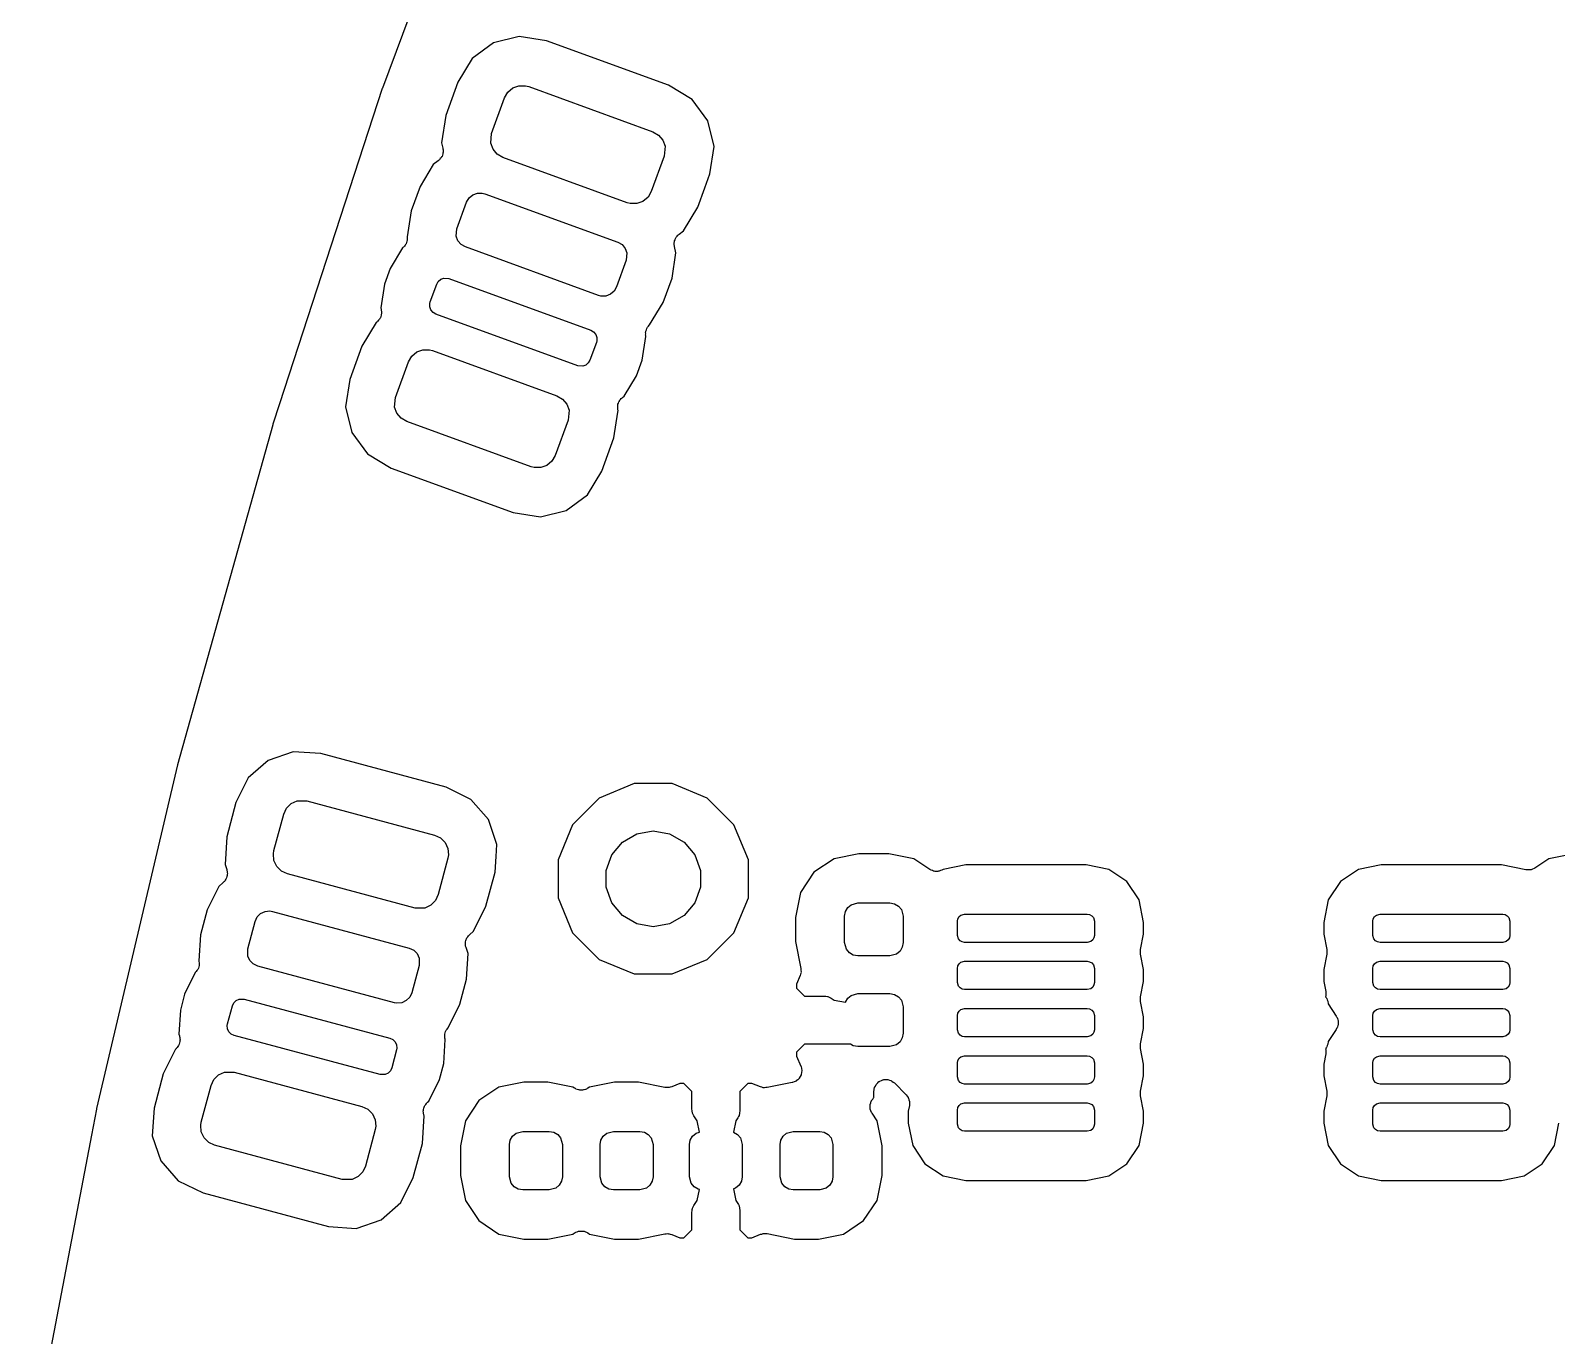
# Model space of a CAD drawing. Extents: x 123.5 to 166.3, y -110.9 to -58.6.
# Drawn here: x 124.72 to 140.88, y -89.93 to -76.11 of the extents above; entities that cross this region are included whole.
import ezdxf

# ---------------------------------------------------------------- set-up
doc = ezdxf.new("R2010")
doc.units = 0
doc.header["$MEASUREMENT"] = 0
doc.layers.add('BLACK', color=7, linetype='CONTINUOUS')

msp = doc.modelspace()

# ---------------------------------------------------------------- linework, layer by layer
at = {"layer": 'BLACK', "linetype": 'CONTINUOUS'}
for p, q in [((128.453, -76.714), (129.734, -73.277)), ((129.627, -76.2389), (129.401, -76.4045)), ((129.899, -76.1723), (129.627, -76.2389)), ((130.189, -76.2169), (129.899, -76.1723)), ((131.481, -76.6871), (130.189, -76.2169)), ((129.401, -76.4045), (129.249, -76.6549)), ((127.364, -80.0587), (128.452, -76.7191)), ((128.452, -76.7191), (128.453, -76.7167)), ((128.453, -76.7167), (128.453, -76.714)), ((129.249, -76.6549), (129.121, -77.0073)), ((129.743, -76.8212), (129.778, -76.761)), ((129.778, -76.761), (129.831, -76.7164)), ((129.831, -76.7164), (129.896, -76.6926)), ((129.896, -76.6926), (129.965, -76.6926)), ((129.965, -76.6926), (129.999, -76.7017)), ((129.999, -76.7017), (131.315, -77.1805)), ((131.731, -76.8391), (131.481, -76.6871)), ((129.606, -77.1971), (129.743, -76.8212)), ((131.897, -77.065), (131.731, -76.8391)), ((129.121, -77.0073), (129.077, -77.2968)), ((131.964, -77.3371), (131.897, -77.065)), ((129.597, -77.3002), (129.606, -77.1971)), ((131.315, -77.1805), (131.375, -77.2152)), ((131.375, -77.2152), (131.42, -77.2684)), ((129.077, -77.2968), (129.091, -77.3539)), ((129.091, -77.3539), (129.091, -77.3623)), ((129.091, -77.3623), (129.094, -77.3703)), ((129.094, -77.3979), (129.091, -77.406)), ((129.091, -77.406), (129.091, -77.4143)), ((129.094, -77.3703), (129.093, -77.3841)), ((129.093, -77.3841), (129.094, -77.3979)), ((129.621, -77.3655), (129.597, -77.3002)), ((129.665, -77.4187), (129.621, -77.3655)), ((131.42, -77.2684), (131.443, -77.3337)), ((131.443, -77.3337), (131.434, -77.4368)), ((131.919, -77.6266), (131.964, -77.3371)), ((128.989, -77.5254), (128.848, -77.7591)), ((129.042, -77.4865), (128.989, -77.5254)), ((129.048, -77.4805), (129.042, -77.4865)), ((129.055, -77.4759), (129.048, -77.4805)), ((129.063, -77.4647), (129.055, -77.4759)), ((129.073, -77.4547), (129.063, -77.4647)), ((129.076, -77.447), (129.073, -77.4547)), ((129.081, -77.4403), (129.076, -77.447)), ((129.085, -77.427), (129.081, -77.4403)), ((129.091, -77.4143), (129.085, -77.427)), ((129.726, -77.4534), (129.665, -77.4187)), ((131.041, -77.9322), (129.726, -77.4534)), ((131.434, -77.4368), (131.297, -77.8127)), ((131.865, -77.7755), (131.919, -77.6266)), ((128.848, -77.7591), (128.754, -78.0175)), ((129.341, -77.9253), (129.367, -77.8802)), ((129.367, -77.8802), (129.407, -77.8467)), ((129.407, -77.8467), (129.456, -77.8289)), ((129.456, -77.8289), (129.508, -77.8289)), ((129.508, -77.8289), (129.533, -77.8357)), ((129.533, -77.8357), (130.943, -78.3487)), ((131.263, -77.8729), (131.209, -77.9175)), ((131.297, -77.8127), (131.263, -77.8729)), ((131.791, -77.9789), (131.865, -77.7755)), ((131.865, -77.7755), (131.865, -77.7755)), ((128.754, -78.0175), (128.711, -78.291)), ((129.238, -78.2072), (129.341, -77.9253)), ((131.075, -77.9413), (131.041, -77.9322)), ((131.144, -77.9413), (131.075, -77.9413)), ((131.209, -77.9175), (131.144, -77.9413)), ((131.639, -78.2293), (131.791, -77.9789)), ((129.232, -78.2846), (129.238, -78.2072)), ((128.692, -78.3803), (128.683, -78.3903)), ((128.696, -78.3726), (128.692, -78.3803)), ((128.701, -78.3659), (128.696, -78.3726)), ((128.704, -78.3526), (128.701, -78.3659)), ((128.71, -78.3399), (128.704, -78.3526)), ((128.711, -78.3316), (128.71, -78.3399)), ((128.711, -78.291), (128.713, -78.2959)), ((128.713, -78.3236), (128.711, -78.3316)), ((128.713, -78.2959), (128.712, -78.3097)), ((128.712, -78.3097), (128.713, -78.3236)), ((129.249, -78.3335), (129.232, -78.2846)), ((129.283, -78.3734), (129.249, -78.3335)), ((129.328, -78.3995), (129.283, -78.3734)), ((130.943, -78.3487), (130.988, -78.3747)), ((130.988, -78.3747), (131.021, -78.4147)), ((131.54, -78.3527), (131.543, -78.3447)), ((131.541, -78.3665), (131.54, -78.3527)), ((131.54, -78.3804), (131.541, -78.3665)), ((131.543, -78.3884), (131.54, -78.3804)), ((131.543, -78.3364), (131.549, -78.3237)), ((131.543, -78.3447), (131.543, -78.3364)), ((131.549, -78.3237), (131.553, -78.3104)), ((131.553, -78.3104), (131.558, -78.3036)), ((131.558, -78.3036), (131.561, -78.296)), ((131.561, -78.296), (131.57, -78.286)), ((131.57, -78.286), (131.579, -78.2748)), ((131.579, -78.2748), (131.586, -78.2702)), ((131.586, -78.2702), (131.591, -78.2641)), ((131.591, -78.2641), (131.639, -78.2293)), ((128.664, -78.4102), (128.531, -78.6283)), ((128.667, -78.4061), (128.664, -78.4102)), ((128.674, -78.4015), (128.667, -78.4061)), ((128.683, -78.3903), (128.674, -78.4015)), ((130.738, -78.9125), (129.328, -78.3995)), ((131.032, -78.541), (130.93, -78.8229)), ((131.021, -78.4147), (131.039, -78.4636)), ((131.039, -78.4636), (131.032, -78.541)), ((131.517, -78.7307), (131.559, -78.4605)), ((131.543, -78.3967), (131.543, -78.3884)), ((131.559, -78.4605), (131.543, -78.3967)), ((128.531, -78.6283), (128.471, -78.7927)), ((128.471, -78.7927), (128.433, -79.0436)), ((128.956, -78.9825), (129.025, -78.7945)), ((129.025, -78.7945), (129.042, -78.7645)), ((129.042, -78.7645), (129.069, -78.7421)), ((129.069, -78.7421), (129.101, -78.7303)), ((129.101, -78.7303), (129.153, -78.7348)), ((129.153, -78.7348), (130.656, -79.282)), ((130.93, -78.8229), (130.904, -78.868)), ((131.423, -78.9891), (131.517, -78.7307)), ((128.952, -78.9993), (128.956, -78.9825)), ((128.952, -79.034), (128.952, -78.9993)), ((130.763, -78.9193), (130.738, -78.9125)), ((130.815, -78.9193), (130.763, -78.9193)), ((130.864, -78.9015), (130.815, -78.9193)), ((130.904, -78.868), (130.864, -78.9015)), ((131.28, -79.2257), (131.423, -78.9891)), ((128.402, -79.1855), (128.395, -79.1901)), ((128.41, -79.1743), (128.402, -79.1855)), ((128.42, -79.1643), (128.41, -79.1743)), ((128.423, -79.1566), (128.42, -79.1643)), ((128.428, -79.1499), (128.423, -79.1566)), ((128.432, -79.1366), (128.428, -79.1499)), ((128.438, -79.1239), (128.432, -79.1366)), ((128.433, -79.0436), (128.438, -79.0635)), ((128.438, -79.0635), (128.438, -79.0719)), ((128.438, -79.0719), (128.441, -79.0799)), ((128.441, -79.1075), (128.438, -79.1156)), ((128.438, -79.1156), (128.438, -79.1239)), ((128.441, -79.0799), (128.44, -79.0937)), ((128.44, -79.0937), (128.441, -79.1075)), ((128.964, -79.0667), (128.952, -79.034)), ((128.986, -79.0933), (128.964, -79.0667)), ((129.016, -79.1106), (128.986, -79.0933)), ((130.519, -79.6579), (129.016, -79.1106)), ((128.384, -79.2001), (128.232, -79.4505)), ((128.389, -79.1961), (128.384, -79.2001)), ((128.395, -79.1901), (128.389, -79.1961)), ((130.656, -79.282), (130.686, -79.2994)), ((130.686, -79.2994), (130.709, -79.326)), ((130.709, -79.326), (130.721, -79.3586)), ((131.201, -79.5999), (131.24, -79.3478)), ((131.237, -79.3065), (131.239, -79.2984)), ((131.238, -79.3203), (131.237, -79.3065)), ((131.237, -79.3341), (131.238, -79.3203)), ((131.239, -79.3421), (131.237, -79.3341)), ((131.239, -79.2984), (131.24, -79.2901)), ((131.24, -79.3478), (131.239, -79.3421)), ((131.24, -79.2901), (131.245, -79.2774)), ((131.245, -79.2774), (131.249, -79.2641)), ((131.249, -79.2641), (131.254, -79.2574)), ((131.254, -79.2574), (131.258, -79.2497)), ((131.258, -79.2497), (131.267, -79.2397)), ((131.267, -79.2397), (131.275, -79.2286)), ((131.275, -79.2286), (131.28, -79.2257)), ((128.232, -79.4505), (128.104, -79.8029)), ((128.76, -79.5566), (128.813, -79.512)), ((128.813, -79.512), (128.878, -79.4882)), ((128.878, -79.4882), (128.948, -79.4882)), ((128.948, -79.4882), (128.982, -79.4972)), ((128.982, -79.4972), (130.297, -79.9761)), ((130.716, -79.4102), (130.648, -79.5981)), ((130.721, -79.3933), (130.716, -79.4102)), ((130.721, -79.3586), (130.721, -79.3933)), ((128.588, -79.9926), (128.725, -79.6168)), ((128.725, -79.6168), (128.76, -79.5566)), ((130.571, -79.6624), (130.519, -79.6579)), ((130.604, -79.6505), (130.571, -79.6624)), ((130.63, -79.6282), (130.604, -79.6505)), ((130.648, -79.5981), (130.63, -79.6282)), ((131.141, -79.7644), (131.201, -79.5999)), ((128.104, -79.8029), (128.059, -80.0924)), ((131.009, -79.9814), (131.141, -79.7644)), ((128.579, -80.0958), (128.588, -79.9926)), ((130.297, -79.9761), (130.357, -80.0108)), ((130.987, -79.9995), (130.993, -79.9935)), ((130.993, -79.9935), (131.009, -79.9814)), ((127.294, -80.2741), (127.364, -80.0587)), ((127.364, -80.0587), (127.364, -80.0587)), ((128.059, -80.0924), (128.126, -80.3645)), ((128.603, -80.1611), (128.579, -80.0958)), ((130.357, -80.0108), (130.402, -80.064)), ((130.402, -80.064), (130.426, -80.1293)), ((130.426, -80.1293), (130.417, -80.2324)), ((130.902, -80.4222), (130.944, -80.1477)), ((130.942, -80.0821), (130.944, -80.0741)), ((130.942, -80.0959), (130.942, -80.0821)), ((130.942, -80.1097), (130.942, -80.0959)), ((130.944, -80.1178), (130.942, -80.1097)), ((130.944, -80.0657), (130.95, -80.0531)), ((130.944, -80.0741), (130.944, -80.0657)), ((130.944, -80.1261), (130.944, -80.1178)), ((130.946, -80.1327), (130.944, -80.1261)), ((130.944, -80.1477), (130.946, -80.1327)), ((130.944, -80.1477), (130.944, -80.1477)), ((130.95, -80.0531), (130.954, -80.0398)), ((130.954, -80.0398), (130.959, -80.033)), ((130.959, -80.033), (130.962, -80.0254)), ((130.962, -80.0254), (130.972, -80.0154)), ((130.972, -80.0154), (130.98, -80.0042)), ((130.98, -80.0042), (130.987, -79.9995)), ((126.284, -83.8797), (127.292, -80.2792)), ((127.292, -80.2792), (127.293, -80.2768)), ((127.293, -80.2768), (127.294, -80.2741)), ((128.648, -80.2143), (128.603, -80.1611)), ((128.708, -80.249), (128.648, -80.2143)), ((130.024, -80.7278), (128.708, -80.249)), ((130.417, -80.2324), (130.28, -80.6083)), ((128.126, -80.3645), (128.291, -80.5904)), ((130.773, -80.7745), (130.902, -80.4222)), ((128.291, -80.5904), (128.542, -80.7423)), ((130.28, -80.6083), (130.245, -80.6684)), ((128.542, -80.7423), (129.834, -81.2126)), ((130.057, -80.7368), (130.024, -80.7278)), ((130.127, -80.7368), (130.057, -80.7368)), ((130.192, -80.7131), (130.127, -80.7368)), ((130.245, -80.6684), (130.192, -80.7131)), ((130.621, -81.0249), (130.773, -80.7745)), ((130.395, -81.1906), (130.621, -81.0249)), ((129.834, -81.2126), (130.123, -81.2571)), ((130.123, -81.2571), (130.395, -81.1906)), ((127.239, -83.836), (127.028, -84.0207)), ((127.504, -83.746), (127.239, -83.836)), ((127.797, -83.7651), (127.504, -83.746)), ((129.125, -84.121), (127.797, -83.7651)), ((125.427, -87.5243), (126.283, -83.8848)), ((126.283, -83.8848), (126.284, -83.8823)), ((126.284, -83.8823), (126.284, -83.8797)), ((127.028, -84.0207), (126.899, -84.2834)), ((129.387, -84.2505), (129.125, -84.121)), ((131.117, -84.082), (130.747, -84.2355)), ((131.519, -84.082), (131.117, -84.082)), ((131.889, -84.2355), (131.519, -84.082)), ((126.899, -84.2834), (126.802, -84.6456)), ((127.405, -84.406), (127.434, -84.343)), ((127.434, -84.343), (127.483, -84.2939)), ((127.483, -84.2939), (127.546, -84.2646)), ((127.546, -84.2646), (127.65, -84.2646)), ((127.65, -84.2646), (129.002, -84.6269)), ((129.572, -84.4611), (129.387, -84.2505)), ((130.747, -84.2355), (130.463, -84.519)), ((132.173, -84.519), (131.889, -84.2355)), ((127.301, -84.7924), (127.405, -84.406)), ((129.662, -84.7264), (129.572, -84.4611)), ((130.463, -84.519), (130.31, -84.8895)), ((132.326, -84.8895), (132.173, -84.519)), ((126.802, -84.6456), (126.783, -84.9378)), ((129.002, -84.6269), (129.065, -84.6563)), ((129.065, -84.6563), (129.114, -84.7054)), ((130.992, -84.7011), (131.144, -84.6129)), ((131.144, -84.6129), (131.318, -84.5823)), ((131.318, -84.5823), (131.492, -84.6129)), ((131.492, -84.6129), (131.644, -84.7011)), ((127.295, -84.8267), (127.301, -84.7924)), ((127.301, -84.8959), (127.295, -84.8267)), ((129.114, -84.7054), (129.143, -84.7683)), ((129.143, -84.7683), (129.15, -84.8375)), ((129.15, -84.8375), (129.143, -84.8719)), ((129.654, -84.8559), (129.662, -84.7264)), ((130.818, -85.0018), (130.878, -84.8361)), ((130.878, -84.8361), (130.992, -84.7011)), ((131.644, -84.7011), (131.758, -84.8361)), ((131.758, -84.8361), (131.818, -85.0018)), ((133.497, -84.8256), (133.233, -84.8781)), ((133.812, -84.8256), (133.497, -84.8256)), ((134.077, -84.8781), (133.812, -84.8256)), ((141.067, -84.8256), (140.802, -84.8781)), ((126.783, -84.9378), (126.802, -84.9935)), ((126.802, -84.9935), (126.803, -85.0018)), ((126.803, -85.0018), (126.806, -85.0096)), ((127.331, -84.9588), (127.301, -84.8959)), ((127.38, -85.008), (127.331, -84.9588)), ((129.143, -84.8719), (129.04, -85.2582)), ((129.643, -85.0187), (129.654, -84.8559)), ((129.654, -84.8559), (129.654, -84.8559)), ((130.31, -84.8895), (130.31, -85.2905)), ((130.818, -85.1782), (130.818, -85.0018)), ((131.818, -85.0018), (131.818, -85.1782)), ((132.326, -85.2905), (132.326, -84.8895)), ((133.233, -84.8781), (133.02, -85.0208)), ((134.246, -84.9915), (134.077, -84.8781)), ((134.254, -84.9949), (134.246, -84.9915)), ((134.261, -84.9998), (134.254, -84.9949)), ((134.274, -85.0037), (134.261, -84.9998)), ((134.287, -85.0093), (134.274, -85.0037)), ((134.36, -85.0037), (134.347, -85.0093)), ((134.373, -84.9998), (134.36, -85.0037)), ((134.38, -84.9949), (134.373, -84.9998)), ((134.387, -84.9915), (134.38, -84.9949)), ((134.388, -84.9912), (134.387, -84.9915)), ((134.627, -84.9436), (134.388, -84.9912)), ((135.902, -84.9436), (134.627, -84.9436)), ((136.142, -84.9912), (135.902, -84.9436)), ((136.334, -85.1197), (136.142, -84.9912)), ((138.788, -84.9912), (138.596, -85.1197)), ((139.027, -84.9436), (138.788, -84.9912)), ((140.302, -84.9436), (139.027, -84.9436)), ((140.56, -84.9949), (140.302, -84.9436)), ((140.566, -84.995), (140.56, -84.9949)), ((140.571, -84.9966), (140.566, -84.995)), ((140.588, -84.9955), (140.571, -84.9966)), ((140.605, -84.9959), (140.588, -84.9955)), ((140.61, -84.9941), (140.605, -84.9959)), ((140.615, -84.9937), (140.61, -84.9941)), ((140.631, -84.987), (140.615, -84.9937)), ((140.646, -84.9817), (140.631, -84.987)), ((140.651, -84.9782), (140.646, -84.9817)), ((140.656, -84.976), (140.651, -84.9782)), ((140.802, -84.8781), (140.656, -84.976)), ((126.765, -85.1299), (126.716, -85.1732)), ((126.77, -85.1233), (126.765, -85.1299)), ((126.777, -85.1181), (126.77, -85.1233)), ((126.784, -85.1063), (126.777, -85.1181)), ((126.793, -85.0955), (126.784, -85.1063)), ((126.795, -85.0875), (126.793, -85.0955)), ((126.8, -85.0804), (126.795, -85.0875)), ((126.802, -85.0668), (126.8, -85.0804)), ((126.807, -85.0537), (126.802, -85.0668)), ((126.806, -85.0096), (126.806, -85.0234)), ((126.806, -85.0234), (126.808, -85.0371)), ((126.808, -85.0371), (126.807, -85.0453)), ((126.807, -85.0453), (126.807, -85.0537)), ((127.443, -85.0373), (127.38, -85.008)), ((128.795, -85.3997), (127.443, -85.0373)), ((129.546, -85.3809), (129.643, -85.0187)), ((133.02, -85.0208), (132.877, -85.2342)), ((134.295, -85.0098), (134.287, -85.0093)), ((134.303, -85.0122), (134.295, -85.0098)), ((134.317, -85.0113), (134.303, -85.0122)), ((134.331, -85.0122), (134.317, -85.0113)), ((134.339, -85.0098), (134.331, -85.0122)), ((134.347, -85.0093), (134.339, -85.0098)), ((136.463, -85.3121), (136.334, -85.1197)), ((138.596, -85.1197), (138.467, -85.3121)), ((126.716, -85.1732), (126.595, -85.4183)), ((129.011, -85.3212), (128.962, -85.3703)), ((129.04, -85.2582), (129.011, -85.3212)), ((130.31, -85.2905), (130.463, -85.661)), ((130.878, -85.3439), (130.818, -85.1782)), ((131.818, -85.1782), (131.758, -85.3439)), ((132.173, -85.661), (132.326, -85.2905)), ((132.877, -85.2342), (132.824, -85.4985)), ((136.51, -85.5515), (136.463, -85.3121)), ((138.467, -85.3121), (138.419, -85.5515)), ((126.595, -85.4183), (126.524, -85.684)), ((127.123, -85.4937), (127.16, -85.4569)), ((127.16, -85.4569), (127.207, -85.4349)), ((127.207, -85.4349), (127.259, -85.4304)), ((127.259, -85.4304), (127.284, -85.4349)), ((127.284, -85.4349), (128.733, -85.8231)), ((128.899, -85.3997), (128.795, -85.3997)), ((128.962, -85.3703), (128.899, -85.3997)), ((129.416, -85.6435), (129.546, -85.3809)), ((130.992, -85.4789), (130.878, -85.3439)), ((131.144, -85.5671), (130.992, -85.4789)), ((131.644, -85.4789), (131.492, -85.5671)), ((131.758, -85.3439), (131.644, -85.4789)), ((133.345, -85.486), (133.353, -85.4381)), ((133.345, -85.766), (133.345, -85.486)), ((133.353, -85.4381), (133.378, -85.396)), ((133.378, -85.396), (133.415, -85.3648)), ((133.415, -85.3648), (133.485, -85.346)), ((133.485, -85.346), (133.825, -85.346)), ((133.825, -85.346), (133.873, -85.3544)), ((133.873, -85.3544), (133.915, -85.3788)), ((133.915, -85.3788), (133.946, -85.416)), ((133.946, -85.416), (133.965, -85.486)), ((133.965, -85.486), (133.965, -85.766)), ((134.544, -85.5133), (134.557, -85.4908)), ((134.557, -85.4908), (134.577, -85.474)), ((134.577, -85.474), (134.615, -85.464)), ((134.615, -85.464), (135.915, -85.464)), ((135.915, -85.464), (135.94, -85.4685)), ((135.94, -85.4685), (135.963, -85.4815)), ((135.963, -85.4815), (135.98, -85.5015)), ((138.944, -85.5133), (138.957, -85.4908)), ((138.957, -85.4908), (138.977, -85.474)), ((138.977, -85.474), (139.015, -85.464)), ((139.015, -85.464), (140.315, -85.464)), ((140.315, -85.464), (140.34, -85.4685)), ((140.34, -85.4685), (140.363, -85.4815)), ((140.363, -85.4815), (140.38, -85.5015)), ((127.023, -85.8307), (127.101, -85.541)), ((127.101, -85.541), (127.123, -85.4937)), ((129.372, -85.6823), (129.416, -85.6435)), ((131.318, -85.5977), (131.144, -85.5671)), ((131.492, -85.5671), (131.318, -85.5977)), ((132.824, -85.4985), (132.824, -85.7535)), ((134.54, -85.539), (134.544, -85.5133)), ((134.54, -85.689), (134.54, -85.539)), ((135.98, -85.5015), (135.99, -85.539)), ((135.99, -85.539), (135.99, -85.689)), ((136.51, -85.6765), (136.51, -85.5515)), ((138.419, -85.5515), (138.419, -85.6765)), ((138.94, -85.539), (138.944, -85.5133)), ((138.94, -85.689), (138.94, -85.539)), ((140.38, -85.5015), (140.39, -85.539)), ((140.39, -85.539), (140.39, -85.689)), ((126.524, -85.684), (126.506, -85.9602)), ((129.329, -85.775), (129.331, -85.7668)), ((129.331, -85.7887), (129.329, -85.775)), ((129.33, -85.7585), (129.335, -85.7454)), ((129.331, -85.7668), (129.33, -85.7585)), ((129.331, -85.8026), (129.331, -85.7887)), ((129.334, -85.8104), (129.331, -85.8026)), ((129.336, -85.8186), (129.334, -85.8104)), ((129.335, -85.7454), (129.338, -85.7318)), ((129.338, -85.7318), (129.342, -85.7246)), ((129.342, -85.7246), (129.345, -85.7167)), ((129.345, -85.7167), (129.353, -85.7059)), ((129.353, -85.7059), (129.36, -85.6941)), ((129.36, -85.6941), (129.367, -85.6888)), ((129.367, -85.6888), (129.372, -85.6823)), ((130.463, -85.661), (130.747, -85.9445)), ((131.889, -85.9445), (132.173, -85.661)), ((132.824, -85.7535), (132.882, -86.041)), ((133.364, -85.836), (133.345, -85.766)), ((133.956, -85.8139), (133.932, -85.856)), ((133.965, -85.766), (133.956, -85.8139)), ((134.55, -85.7265), (134.54, -85.689)), ((134.567, -85.7465), (134.55, -85.7265)), ((134.589, -85.7595), (134.567, -85.7465)), ((134.615, -85.764), (134.589, -85.7595)), ((135.915, -85.764), (134.615, -85.764)), ((135.952, -85.754), (135.915, -85.764)), ((135.972, -85.7372), (135.952, -85.754)), ((135.985, -85.7147), (135.972, -85.7372)), ((135.99, -85.689), (135.985, -85.7147)), ((136.478, -85.8392), (136.51, -85.6765)), ((138.419, -85.6765), (138.452, -85.8392)), ((138.95, -85.7265), (138.94, -85.689)), ((138.967, -85.7465), (138.95, -85.7265)), ((138.989, -85.7595), (138.967, -85.7465)), ((139.015, -85.764), (138.989, -85.7595)), ((140.315, -85.764), (139.015, -85.764)), ((140.352, -85.754), (140.315, -85.764)), ((140.372, -85.7372), (140.352, -85.754)), ((140.385, -85.7147), (140.372, -85.7372)), ((140.39, -85.689), (140.385, -85.7147)), ((126.506, -85.9602), (126.507, -85.9649)), ((126.507, -85.9649), (126.508, -85.9787)), ((127.023, -85.9084), (127.023, -85.8307)), ((127.045, -85.9556), (127.023, -85.9084)), ((127.082, -85.9924), (127.045, -85.9556)), ((128.733, -85.8231), (128.781, -85.8451)), ((128.781, -85.8451), (128.817, -85.882)), ((128.817, -85.882), (128.839, -85.9292)), ((128.839, -85.9292), (128.839, -86.0068)), ((129.357, -85.8808), (129.336, -85.8186)), ((129.339, -86.1536), (129.357, -85.8808)), ((130.747, -85.9445), (131.117, -86.098)), ((131.519, -86.098), (131.889, -85.9445)), ((133.395, -85.8732), (133.364, -85.836)), ((133.437, -85.8976), (133.395, -85.8732)), ((133.485, -85.906), (133.437, -85.8976)), ((133.825, -85.906), (133.485, -85.906)), ((133.895, -85.8872), (133.825, -85.906)), ((133.932, -85.856), (133.895, -85.8872)), ((134.557, -85.9908), (134.577, -85.974)), ((134.577, -85.974), (134.615, -85.964)), ((134.615, -85.964), (135.915, -85.964)), ((135.915, -85.964), (135.94, -85.9685)), ((135.94, -85.9685), (135.963, -85.9815)), ((136.477, -85.8447), (136.478, -85.842)), ((136.477, -85.864), (136.477, -85.8447)), ((136.477, -85.8833), (136.477, -85.864)), ((136.478, -85.886), (136.477, -85.8833)), ((136.478, -85.842), (136.478, -85.8392)), ((136.478, -85.8888), (136.478, -85.886)), ((136.51, -86.0515), (136.478, -85.8888)), ((138.452, -85.8888), (138.419, -86.0515)), ((138.452, -85.8392), (138.452, -85.842)), ((138.452, -85.842), (138.453, -85.8447)), ((138.453, -85.8447), (138.452, -85.864)), ((138.452, -85.864), (138.453, -85.8833)), ((138.453, -85.8833), (138.452, -85.886)), ((138.452, -85.886), (138.452, -85.8888)), ((138.957, -85.9908), (138.977, -85.974)), ((138.977, -85.974), (139.015, -85.964)), ((139.015, -85.964), (140.315, -85.964)), ((140.315, -85.964), (140.34, -85.9685)), ((140.34, -85.9685), (140.363, -85.9815)), ((126.468, -86.083), (126.355, -86.3118)), ((126.472, -86.0786), (126.468, -86.083)), ((126.478, -86.0734), (126.472, -86.0786)), ((126.485, -86.0615), (126.478, -86.0734)), ((126.494, -86.0507), (126.485, -86.0615)), ((126.497, -86.0428), (126.494, -86.0507)), ((126.501, -86.0357), (126.497, -86.0428)), ((126.504, -86.0221), (126.501, -86.0357)), ((126.508, -86.009), (126.504, -86.0221)), ((126.508, -85.9787), (126.51, -85.9924)), ((126.51, -85.9924), (126.508, -86.0006)), ((126.508, -86.0006), (126.508, -86.009)), ((127.129, -86.0144), (127.082, -85.9924)), ((128.578, -86.4027), (127.129, -86.0144)), ((128.839, -86.0068), (128.762, -86.2966)), ((131.117, -86.098), (131.519, -86.098)), ((132.874, -86.1144), (132.837, -86.205)), ((132.878, -86.0995), (132.874, -86.1144)), ((132.883, -86.0851), (132.878, -86.0995)), ((132.882, -86.041), (132.882, -86.0562)), ((132.882, -86.0562), (132.884, -86.0713)), ((132.884, -86.0713), (132.882, -86.0781)), ((132.882, -86.0781), (132.883, -86.0851)), ((134.54, -86.039), (134.544, -86.0133)), ((134.54, -86.189), (134.54, -86.039)), ((134.544, -86.0133), (134.557, -85.9908)), ((135.963, -85.9815), (135.98, -86.0015)), ((135.98, -86.0015), (135.99, -86.039)), ((135.99, -86.039), (135.99, -86.189)), ((136.51, -86.1765), (136.51, -86.0515)), ((138.419, -86.0515), (138.419, -86.1765)), ((138.94, -86.039), (138.944, -86.0133)), ((138.94, -86.189), (138.94, -86.039)), ((138.944, -86.0133), (138.957, -85.9908)), ((140.363, -85.9815), (140.38, -86.0015)), ((140.38, -86.0015), (140.39, -86.039)), ((140.39, -86.039), (140.39, -86.189)), ((128.762, -86.2966), (128.74, -86.3438)), ((129.268, -86.4192), (129.339, -86.1536)), ((132.837, -86.205), (132.837, -86.2476)), ((132.837, -86.2476), (132.921, -86.332)), ((134.55, -86.2265), (134.54, -86.189)), ((134.567, -86.2465), (134.55, -86.2265)), ((134.589, -86.2595), (134.567, -86.2465)), ((134.615, -86.264), (134.589, -86.2595)), ((135.915, -86.264), (134.615, -86.264)), ((135.952, -86.254), (135.915, -86.264)), ((135.972, -86.2372), (135.952, -86.254)), ((135.985, -86.2147), (135.972, -86.2372)), ((135.99, -86.189), (135.985, -86.2147)), ((136.478, -86.3392), (136.51, -86.1765)), ((138.419, -86.1765), (138.441, -86.285)), ((138.441, -86.285), (138.441, -86.3002)), ((138.95, -86.2265), (138.94, -86.189)), ((138.967, -86.2465), (138.95, -86.2265)), ((138.989, -86.2595), (138.967, -86.2465)), ((139.015, -86.264), (138.989, -86.2595)), ((140.315, -86.264), (139.015, -86.264)), ((140.352, -86.254), (140.315, -86.264)), ((140.372, -86.2372), (140.352, -86.254)), ((140.385, -86.2147), (140.372, -86.2372)), ((140.39, -86.189), (140.385, -86.2147)), ((126.355, -86.3118), (126.31, -86.4808)), ((126.81, -86.6276), (126.861, -86.4344)), ((126.861, -86.4344), (126.876, -86.403)), ((126.876, -86.403), (126.901, -86.3784)), ((126.901, -86.3784), (126.932, -86.3637)), ((126.932, -86.3637), (126.984, -86.3637)), ((126.984, -86.3637), (128.529, -86.7778)), ((128.604, -86.4072), (128.578, -86.4027)), ((128.656, -86.4027), (128.604, -86.4072)), ((128.703, -86.3807), (128.656, -86.4027)), ((128.74, -86.3438), (128.703, -86.3807)), ((129.145, -86.6675), (129.268, -86.4192)), ((132.921, -86.332), (133.132, -86.332)), ((133.132, -86.332), (133.147, -86.3346)), ((133.147, -86.3346), (133.162, -86.3356)), ((133.162, -86.3356), (133.168, -86.3384)), ((133.168, -86.3384), (133.175, -86.3397)), ((133.175, -86.3397), (133.188, -86.3473)), ((133.188, -86.3473), (133.202, -86.3534)), ((133.202, -86.3534), (133.233, -86.3739)), ((133.233, -86.3739), (133.353, -86.3978)), ((133.353, -86.3978), (133.378, -86.356)), ((133.378, -86.356), (133.415, -86.3248)), ((133.415, -86.3248), (133.485, -86.306)), ((133.485, -86.306), (133.825, -86.306)), ((133.825, -86.306), (133.873, -86.3144)), ((133.873, -86.3144), (133.915, -86.3388)), ((133.915, -86.3388), (133.946, -86.376)), ((133.946, -86.376), (133.965, -86.446)), ((133.965, -86.446), (133.965, -86.726)), ((136.477, -86.3447), (136.478, -86.342)), ((136.477, -86.364), (136.477, -86.3447)), ((136.477, -86.3833), (136.477, -86.364)), ((136.478, -86.386), (136.477, -86.3833)), ((136.478, -86.342), (136.478, -86.3392)), ((136.478, -86.3888), (136.478, -86.386)), ((136.51, -86.5515), (136.478, -86.3888)), ((138.442, -86.3291), (138.439, -86.3387)), ((138.439, -86.3387), (138.445, -86.3463)), ((138.441, -86.3002), (138.443, -86.3153)), ((138.443, -86.3153), (138.442, -86.3221)), ((138.442, -86.3221), (138.442, -86.3291)), ((138.445, -86.3463), (138.448, -86.3528)), ((138.448, -86.3528), (138.452, -86.3585)), ((138.452, -86.3585), (138.456, -86.3732)), ((138.456, -86.3732), (138.461, -86.3874)), ((138.461, -86.3874), (138.467, -86.4159)), ((138.467, -86.4159), (138.552, -86.5434)), ((126.31, -86.4808), (126.293, -86.7342)), ((134.54, -86.539), (134.544, -86.5133)), ((134.54, -86.689), (134.54, -86.539)), ((134.544, -86.5133), (134.557, -86.4908)), ((134.557, -86.4908), (134.577, -86.474)), ((134.577, -86.474), (134.615, -86.464)), ((134.615, -86.464), (135.915, -86.464)), ((135.915, -86.464), (135.94, -86.4685)), ((135.94, -86.4685), (135.963, -86.4815)), ((135.963, -86.4815), (135.98, -86.5015)), ((135.98, -86.5015), (135.99, -86.539)), ((135.99, -86.539), (135.99, -86.689)), ((136.51, -86.6765), (136.51, -86.5515)), ((138.552, -86.5434), (138.556, -86.5511)), ((138.556, -86.5511), (138.561, -86.5578)), ((138.561, -86.5578), (138.564, -86.5711)), ((138.564, -86.5711), (138.57, -86.5838)), ((138.57, -86.5838), (138.571, -86.5922)), ((138.571, -86.5922), (138.573, -86.6002)), ((138.573, -86.6002), (138.572, -86.614)), ((138.572, -86.614), (138.573, -86.6278)), ((138.94, -86.539), (138.944, -86.5133)), ((138.94, -86.689), (138.94, -86.539)), ((138.944, -86.5133), (138.957, -86.4908)), ((138.957, -86.4908), (138.977, -86.474)), ((138.977, -86.474), (139.015, -86.464)), ((139.015, -86.464), (140.315, -86.464)), ((140.315, -86.464), (140.34, -86.4685)), ((140.34, -86.4685), (140.363, -86.4815)), ((140.363, -86.4815), (140.38, -86.5015)), ((140.38, -86.5015), (140.39, -86.539)), ((140.39, -86.539), (140.39, -86.689)), ((126.293, -86.7342), (126.3, -86.7536)), ((126.3, -86.7536), (126.301, -86.7618)), ((126.301, -86.7618), (126.304, -86.7696)), ((126.304, -86.7696), (126.305, -86.7835)), ((126.305, -86.7835), (126.307, -86.7972)), ((126.807, -86.6448), (126.81, -86.6276)), ((126.81, -86.6794), (126.807, -86.6448)), ((126.824, -86.7109), (126.81, -86.6794)), ((126.849, -86.7354), (126.824, -86.7109)), ((126.88, -86.7501), (126.849, -86.7354)), ((128.426, -87.1642), (126.88, -86.7501)), ((128.529, -86.7778), (128.561, -86.7925)), ((129.11, -86.7516), (129.111, -86.7434)), ((129.112, -86.7653), (129.11, -86.7516)), ((129.111, -86.7351), (129.116, -86.7219)), ((129.111, -86.7434), (129.111, -86.7351)), ((129.112, -86.7792), (129.112, -86.7653)), ((129.115, -86.7869), (129.112, -86.7792)), ((129.116, -86.7219), (129.118, -86.7084)), ((129.118, -86.7084), (129.123, -86.7012)), ((129.123, -86.7012), (129.125, -86.6933)), ((129.125, -86.6933), (129.134, -86.6825)), ((129.134, -86.6825), (129.141, -86.6706)), ((129.141, -86.6706), (129.145, -86.6675)), ((133.956, -86.7739), (133.932, -86.816)), ((133.965, -86.726), (133.956, -86.7739)), ((134.55, -86.7265), (134.54, -86.689)), ((134.567, -86.7465), (134.55, -86.7265)), ((134.589, -86.7595), (134.567, -86.7465)), ((134.615, -86.764), (134.589, -86.7595)), ((135.915, -86.764), (134.615, -86.764)), ((135.952, -86.754), (135.915, -86.764)), ((135.972, -86.7372), (135.952, -86.754)), ((135.985, -86.7147), (135.972, -86.7372)), ((135.99, -86.689), (135.985, -86.7147)), ((136.478, -86.8392), (136.51, -86.6765)), ((138.552, -86.6846), (138.467, -86.8121)), ((138.556, -86.6769), (138.552, -86.6846)), ((138.561, -86.6702), (138.556, -86.6769)), ((138.564, -86.6569), (138.561, -86.6702)), ((138.57, -86.6442), (138.564, -86.6569)), ((138.571, -86.6358), (138.57, -86.6442)), ((138.573, -86.6278), (138.571, -86.6358)), ((138.95, -86.7265), (138.94, -86.689)), ((138.967, -86.7465), (138.95, -86.7265)), ((138.989, -86.7595), (138.967, -86.7465)), ((139.015, -86.764), (138.989, -86.7595)), ((140.315, -86.764), (139.015, -86.764)), ((140.352, -86.754), (140.315, -86.764)), ((140.372, -86.7372), (140.352, -86.754)), ((140.385, -86.7147), (140.372, -86.7372)), ((140.39, -86.689), (140.385, -86.7147)), ((126.258, -86.8943), (126.129, -87.157)), ((126.264, -86.8899), (126.258, -86.8943)), ((126.269, -86.8833), (126.264, -86.8899)), ((126.275, -86.8781), (126.269, -86.8833)), ((126.282, -86.8663), (126.275, -86.8781)), ((126.291, -86.8555), (126.282, -86.8663)), ((126.294, -86.8476), (126.291, -86.8555)), ((126.298, -86.8404), (126.294, -86.8476)), ((126.301, -86.8268), (126.298, -86.8404)), ((126.305, -86.8137), (126.301, -86.8268)), ((126.307, -86.7972), (126.305, -86.8053)), ((126.305, -86.8053), (126.305, -86.8137)), ((128.6, -86.9003), (128.548, -87.0935)), ((128.561, -86.7925), (128.585, -86.8171)), ((128.585, -86.8171), (128.6, -86.8486)), ((128.6, -86.8486), (128.603, -86.8832)), ((128.603, -86.8832), (128.6, -86.9003)), ((129.099, -87.0471), (129.116, -86.7926)), ((129.116, -86.7926), (129.115, -86.7869)), ((132.921, -86.84), (132.837, -86.9244)), ((132.837, -86.9244), (132.837, -86.967)), ((133.407, -86.84), (132.921, -86.84)), ((133.437, -86.8576), (133.407, -86.84)), ((133.485, -86.866), (133.437, -86.8576)), ((133.825, -86.866), (133.485, -86.866)), ((133.895, -86.8472), (133.825, -86.866)), ((133.932, -86.816), (133.895, -86.8472)), ((136.477, -86.8447), (136.478, -86.842)), ((136.477, -86.864), (136.477, -86.8447)), ((136.477, -86.8833), (136.477, -86.864)), ((136.478, -86.886), (136.477, -86.8833)), ((136.478, -86.842), (136.478, -86.8392)), ((136.478, -86.8888), (136.478, -86.886)), ((136.51, -87.0515), (136.478, -86.8888)), ((138.441, -86.943), (138.419, -87.0515)), ((138.445, -86.8817), (138.439, -86.8893)), ((138.439, -86.8893), (138.442, -86.8989)), ((138.443, -86.9127), (138.441, -86.9278)), ((138.441, -86.9278), (138.441, -86.943)), ((138.442, -86.8989), (138.442, -86.9059)), ((138.442, -86.9059), (138.443, -86.9127)), ((138.448, -86.8752), (138.445, -86.8817)), ((138.452, -86.8695), (138.448, -86.8752)), ((138.456, -86.8548), (138.452, -86.8695)), ((138.461, -86.8406), (138.456, -86.8548)), ((138.467, -86.8121), (138.461, -86.8406)), ((128.548, -87.0935), (128.534, -87.125)), ((129.054, -87.2161), (129.099, -87.0471)), ((132.837, -86.967), (132.882, -87.0757)), ((132.882, -87.0757), (132.882, -87.0771)), ((132.882, -87.0771), (132.883, -87.0783)), ((132.883, -87.0783), (132.887, -87.0986)), ((132.887, -87.0986), (132.891, -87.1188)), ((134.54, -87.039), (134.544, -87.0133)), ((134.54, -87.189), (134.54, -87.039)), ((134.544, -87.0133), (134.557, -86.9908)), ((134.557, -86.9908), (134.577, -86.974)), ((134.577, -86.974), (134.615, -86.964)), ((134.615, -86.964), (135.915, -86.964)), ((135.915, -86.964), (135.94, -86.9685)), ((135.94, -86.9685), (135.963, -86.9815)), ((135.963, -86.9815), (135.98, -87.0015)), ((135.98, -87.0015), (135.99, -87.039)), ((135.99, -87.039), (135.99, -87.189)), ((136.51, -87.1765), (136.51, -87.0515)), ((138.419, -87.0515), (138.419, -87.1765)), ((138.94, -87.039), (138.944, -87.0133)), ((138.94, -87.189), (138.94, -87.039)), ((138.944, -87.0133), (138.957, -86.9908)), ((138.957, -86.9908), (138.977, -86.974)), ((138.977, -86.974), (139.015, -86.964)), ((139.015, -86.964), (140.315, -86.964)), ((140.315, -86.964), (140.34, -86.9685)), ((140.34, -86.9685), (140.363, -86.9815)), ((140.363, -86.9815), (140.38, -87.0015)), ((140.38, -87.0015), (140.39, -87.039)), ((140.39, -87.039), (140.39, -87.189)), ((126.129, -87.157), (126.032, -87.5192)), ((126.635, -87.2796), (126.664, -87.2167)), ((126.664, -87.2167), (126.713, -87.1676)), ((126.713, -87.1676), (126.776, -87.1382)), ((126.776, -87.1382), (126.88, -87.1382)), ((126.88, -87.1382), (128.232, -87.5006)), ((128.478, -87.1642), (128.426, -87.1642)), ((128.509, -87.1495), (128.478, -87.1642)), ((128.534, -87.125), (128.509, -87.1495)), ((128.942, -87.4438), (129.054, -87.2161)), ((129.949, -87.2441), (129.684, -87.2966)), ((130.203, -87.2441), (129.949, -87.2441)), ((130.468, -87.2966), (130.203, -87.2441)), ((130.909, -87.2441), (130.644, -87.2966)), ((131.163, -87.2441), (130.909, -87.2441)), ((131.441, -87.2992), (131.163, -87.2441)), ((131.6, -87.2565), (131.514, -87.292)), ((131.643, -87.2565), (131.6, -87.2565)), ((131.727, -87.3409), (131.643, -87.2565)), ((132.319, -87.2565), (132.235, -87.3409)), ((132.362, -87.2565), (132.319, -87.2565)), ((132.453, -87.294), (132.362, -87.2565)), ((132.789, -87.2489), (132.526, -87.3012)), ((132.791, -87.2484), (132.789, -87.2489)), ((132.792, -87.2483), (132.791, -87.2484)), ((132.811, -87.2404), (132.792, -87.2483)), ((132.83, -87.2329), (132.811, -87.2404)), ((132.831, -87.232), (132.83, -87.2329)), ((132.833, -87.2314), (132.831, -87.232)), ((132.848, -87.2174), (132.833, -87.2314)), ((132.864, -87.2038), (132.848, -87.2174)), ((132.865, -87.2016), (132.864, -87.2026)), ((132.864, -87.2026), (132.864, -87.2038)), ((132.875, -87.1833), (132.865, -87.2016)), ((132.885, -87.1651), (132.875, -87.1833)), ((132.886, -87.1625), (132.885, -87.1638)), ((132.885, -87.1638), (132.885, -87.1651)), ((132.888, -87.142), (132.886, -87.1625)), ((132.891, -87.1216), (132.888, -87.142)), ((132.891, -87.1188), (132.891, -87.1202)), ((132.891, -87.1202), (132.891, -87.1216)), ((133.671, -87.2844), (133.678, -87.2694)), ((133.678, -87.2694), (133.682, -87.2655)), ((133.682, -87.2655), (133.685, -87.2606)), ((133.685, -87.2606), (133.697, -87.25)), ((133.697, -87.25), (133.709, -87.2382)), ((133.709, -87.2382), (133.714, -87.2359)), ((133.714, -87.2359), (133.718, -87.2323)), ((133.718, -87.2323), (133.734, -87.2266)), ((133.734, -87.2266), (133.749, -87.2196)), ((133.749, -87.2196), (133.754, -87.2191)), ((133.754, -87.2191), (133.76, -87.2172)), ((133.76, -87.2172), (133.776, -87.2172)), ((133.776, -87.2172), (133.793, -87.2157)), ((133.793, -87.2157), (133.798, -87.2172)), ((133.798, -87.2172), (133.804, -87.2172)), ((133.804, -87.2172), (133.819, -87.2229)), ((133.819, -87.2229), (133.835, -87.2272)), ((133.835, -87.2272), (133.84, -87.2304)), ((133.84, -87.2304), (133.845, -87.2323)), ((133.845, -87.2323), (133.858, -87.2429)), ((133.858, -87.2429), (133.872, -87.2524)), ((133.872, -87.2524), (133.996, -87.3773)), ((134.55, -87.2265), (134.54, -87.189)), ((134.567, -87.2465), (134.55, -87.2265)), ((134.589, -87.2595), (134.567, -87.2465)), ((134.615, -87.264), (134.589, -87.2595)), ((135.915, -87.264), (134.615, -87.264)), ((135.952, -87.254), (135.915, -87.264)), ((135.972, -87.2372), (135.952, -87.254)), ((135.985, -87.2147), (135.972, -87.2372)), ((135.99, -87.189), (135.985, -87.2147)), ((136.478, -87.3392), (136.51, -87.1765)), ((138.419, -87.1765), (138.452, -87.3392)), ((138.95, -87.2265), (138.94, -87.189)), ((138.967, -87.2465), (138.95, -87.2265)), ((138.989, -87.2595), (138.967, -87.2465)), ((139.015, -87.264), (138.989, -87.2595)), ((140.315, -87.264), (139.015, -87.264)), ((140.352, -87.254), (140.315, -87.264)), ((140.372, -87.2372), (140.352, -87.254)), ((140.385, -87.2147), (140.372, -87.2372)), ((140.39, -87.189), (140.385, -87.2147)), ((126.531, -87.666), (126.635, -87.2796)), ((129.684, -87.2966), (129.471, -87.4393)), ((130.485, -87.3084), (130.468, -87.2966)), ((130.493, -87.3118), (130.485, -87.3084)), ((130.5, -87.3167), (130.493, -87.3118)), ((130.513, -87.3206), (130.5, -87.3167)), ((130.526, -87.3262), (130.513, -87.3206)), ((130.534, -87.3267), (130.526, -87.3262)), ((130.542, -87.3291), (130.534, -87.3267)), ((130.556, -87.3282), (130.542, -87.3291)), ((130.57, -87.3291), (130.556, -87.3282)), ((130.578, -87.3267), (130.57, -87.3291)), ((130.586, -87.3262), (130.578, -87.3267)), ((130.599, -87.3206), (130.586, -87.3262)), ((130.612, -87.3167), (130.599, -87.3206)), ((130.619, -87.3118), (130.612, -87.3167)), ((130.627, -87.3084), (130.619, -87.3118)), ((130.644, -87.2966), (130.627, -87.3084)), ((131.456, -87.2996), (131.441, -87.2992)), ((131.471, -87.3016), (131.456, -87.2996)), ((131.478, -87.3), (131.471, -87.3016)), ((131.485, -87.3002), (131.478, -87.3)), ((131.499, -87.2953), (131.485, -87.3002)), ((131.514, -87.292), (131.499, -87.2953)), ((131.727, -87.5291), (131.727, -87.3409)), ((132.235, -87.3409), (132.235, -87.5515)), ((132.467, -87.2973), (132.453, -87.294)), ((132.482, -87.3022), (132.467, -87.2973)), ((132.489, -87.3021), (132.482, -87.3022)), ((132.496, -87.3036), (132.489, -87.3021)), ((132.511, -87.3016), (132.496, -87.3036)), ((132.526, -87.3012), (132.511, -87.3016)), ((133.63, -87.4375), (133.642, -87.4237)), ((133.642, -87.4237), (133.652, -87.4093)), ((133.652, -87.4093), (133.655, -87.4077)), ((133.655, -87.3423), (133.658, -87.3259)), ((133.655, -87.4077), (133.655, -87.3423)), ((133.658, -87.3259), (133.659, -87.3094)), ((133.659, -87.3094), (133.661, -87.3043)), ((133.661, -87.3043), (133.662, -87.2988)), ((133.662, -87.2988), (133.671, -87.2844)), ((133.996, -87.3773), (134.007, -87.392)), ((134.007, -87.392), (134.018, -87.406)), ((134.018, -87.406), (134.019, -87.41)), ((134.019, -87.41), (134.022, -87.4134)), ((134.022, -87.4134), (134.026, -87.4308)), ((134.026, -87.4308), (134.032, -87.4478)), ((136.477, -87.3447), (136.478, -87.342)), ((136.477, -87.364), (136.477, -87.3447)), ((136.477, -87.3833), (136.477, -87.364)), ((136.478, -87.386), (136.477, -87.3833)), ((136.478, -87.342), (136.478, -87.3392)), ((136.478, -87.3888), (136.478, -87.386)), ((136.51, -87.5515), (136.478, -87.3888)), ((138.452, -87.3888), (138.419, -87.5515)), ((138.452, -87.3392), (138.452, -87.342)), ((138.452, -87.342), (138.453, -87.3447)), ((138.453, -87.3447), (138.452, -87.364)), ((138.452, -87.364), (138.453, -87.3833)), ((138.453, -87.3833), (138.452, -87.386)), ((138.452, -87.386), (138.452, -87.3888)), ((125.373, -87.8045), (125.426, -87.5295)), ((125.426, -87.5295), (125.427, -87.527)), ((125.427, -87.527), (125.427, -87.5243)), ((126.032, -87.5192), (126.013, -87.8115)), ((128.232, -87.5006), (128.295, -87.5299)), ((128.295, -87.5299), (128.344, -87.579)), ((128.344, -87.579), (128.374, -87.642)), ((128.883, -87.55), (128.885, -87.5418)), ((128.885, -87.5637), (128.883, -87.55)), ((128.885, -87.5335), (128.889, -87.5203)), ((128.885, -87.5418), (128.885, -87.5335)), ((128.886, -87.5776), (128.885, -87.5637)), ((128.889, -87.5854), (128.886, -87.5776)), ((128.889, -87.5203), (128.892, -87.5068)), ((128.89, -87.5936), (128.889, -87.5854)), ((128.892, -87.5068), (128.896, -87.4996)), ((128.896, -87.4996), (128.899, -87.4917)), ((128.899, -87.4917), (128.908, -87.4809)), ((128.908, -87.4809), (128.915, -87.4691)), ((128.915, -87.4691), (128.921, -87.4638)), ((128.921, -87.4638), (128.926, -87.4573)), ((128.926, -87.4573), (128.942, -87.4438)), ((129.471, -87.4393), (129.328, -87.6527)), ((131.73, -87.5441), (131.727, -87.5291)), ((131.731, -87.5593), (131.73, -87.5441)), ((131.733, -87.5656), (131.731, -87.5593)), ((131.735, -87.5725), (131.733, -87.5656)), ((131.742, -87.5857), (131.735, -87.5725)), ((131.748, -87.5996), (131.742, -87.5857)), ((132.229, -87.5881), (132.227, -87.595)), ((132.231, -87.5817), (132.229, -87.5881)), ((132.232, -87.5665), (132.231, -87.5817)), ((132.235, -87.5515), (132.232, -87.5665)), ((133.614, -87.4872), (133.615, -87.4831)), ((133.615, -87.5051), (133.614, -87.4872)), ((133.615, -87.4789), (133.621, -87.4621)), ((133.615, -87.4831), (133.615, -87.4789)), ((133.615, -87.5231), (133.615, -87.5051)), ((133.617, -87.527), (133.615, -87.5231)), ((133.617, -87.5312), (133.617, -87.527)), ((133.624, -87.5476), (133.617, -87.5312)), ((133.621, -87.4621), (133.626, -87.4448)), ((133.63, -87.5645), (133.624, -87.5476)), ((133.626, -87.4448), (133.629, -87.4414)), ((133.629, -87.4414), (133.63, -87.4375)), ((133.633, -87.5677), (133.63, -87.5645)), ((133.635, -87.5716), (133.633, -87.5677)), ((133.689, -87.6527), (133.635, -87.5716)), ((134.031, -87.4919), (134.019, -87.5515)), ((134.019, -87.5515), (134.019, -87.6765)), ((134.032, -87.4739), (134.031, -87.4919)), ((134.032, -87.4478), (134.032, -87.452)), ((134.032, -87.452), (134.033, -87.456)), ((134.033, -87.456), (134.032, -87.4739)), ((134.54, -87.539), (134.544, -87.5133)), ((134.54, -87.689), (134.54, -87.539)), ((134.544, -87.5133), (134.557, -87.4908)), ((134.557, -87.4908), (134.577, -87.474)), ((134.577, -87.474), (134.615, -87.464)), ((134.615, -87.464), (135.915, -87.464)), ((135.915, -87.464), (135.94, -87.4685)), ((135.94, -87.4685), (135.963, -87.4815)), ((135.963, -87.4815), (135.98, -87.5015)), ((135.98, -87.5015), (135.99, -87.539)), ((135.99, -87.539), (135.99, -87.689)), ((136.51, -87.6765), (136.51, -87.5515)), ((138.419, -87.5515), (138.419, -87.6765)), ((138.94, -87.539), (138.944, -87.5133)), ((138.94, -87.689), (138.94, -87.539)), ((138.944, -87.5133), (138.957, -87.4908)), ((138.957, -87.4908), (138.977, -87.474)), ((138.977, -87.474), (139.015, -87.464)), ((139.015, -87.464), (140.315, -87.464)), ((140.315, -87.464), (140.34, -87.4685)), ((140.34, -87.4685), (140.363, -87.4815)), ((140.363, -87.4815), (140.38, -87.5015)), ((140.38, -87.5015), (140.39, -87.539)), ((140.39, -87.539), (140.39, -87.689)), ((126.525, -87.7003), (126.531, -87.666)), ((126.531, -87.7695), (126.525, -87.7003)), ((128.374, -87.7455), (128.27, -88.1319)), ((128.374, -87.642), (128.38, -87.7112)), ((128.38, -87.7112), (128.374, -87.7455)), ((128.873, -87.8923), (128.892, -87.6)), ((128.892, -87.6), (128.89, -87.5936)), ((129.328, -87.6527), (129.276, -87.917)), ((131.784, -87.6527), (131.748, -87.5996)), ((131.808, -87.7734), (131.784, -87.6527)), ((132.193, -87.6527), (132.169, -87.7731)), ((132.214, -87.6221), (132.193, -87.6527)), ((132.22, -87.6082), (132.214, -87.6221)), ((132.227, -87.595), (132.22, -87.6082)), ((133.741, -87.917), (133.689, -87.6527)), ((134.019, -87.6765), (134.067, -87.9159)), ((134.55, -87.7265), (134.54, -87.689)), ((134.567, -87.7465), (134.55, -87.7265)), ((134.589, -87.7595), (134.567, -87.7465)), ((135.952, -87.754), (135.915, -87.764)), ((135.972, -87.7372), (135.952, -87.754)), ((135.985, -87.7147), (135.972, -87.7372)), ((135.99, -87.689), (135.985, -87.7147)), ((136.463, -87.9159), (136.51, -87.6765)), ((138.419, -87.6765), (138.467, -87.9159)), ((138.95, -87.7265), (138.94, -87.689)), ((138.967, -87.7465), (138.95, -87.7265)), ((138.989, -87.7595), (138.967, -87.7465)), ((140.352, -87.754), (140.315, -87.764)), ((140.372, -87.7372), (140.352, -87.754)), ((140.385, -87.7147), (140.372, -87.7372)), ((140.39, -87.689), (140.385, -87.7147)), ((140.863, -87.9159), (140.91, -87.6765)), ((124.723, -91.2016), (125.373, -87.8045)), ((125.373, -87.8045), (125.373, -87.8045)), ((126.013, -87.8115), (126.103, -88.0767)), ((126.561, -87.8325), (126.531, -87.7695)), ((126.61, -87.8816), (126.561, -87.8325)), ((126.673, -87.9109), (126.61, -87.8816)), ((128.025, -88.2733), (126.673, -87.9109)), ((128.776, -88.2545), (128.873, -87.8923)), ((129.796, -87.9045), (129.804, -87.8566)), ((129.796, -88.2445), (129.796, -87.9045)), ((129.804, -87.8566), (129.829, -87.8145)), ((129.829, -87.8145), (129.866, -87.7833)), ((129.866, -87.7833), (129.936, -87.7645)), ((129.936, -87.7645), (130.216, -87.7645)), ((130.216, -87.7645), (130.264, -87.7729)), ((130.264, -87.7729), (130.306, -87.7973)), ((130.306, -87.7973), (130.337, -87.8345)), ((130.337, -87.8345), (130.356, -87.9045)), ((130.356, -87.9045), (130.356, -88.2445)), ((130.756, -87.9045), (130.764, -87.8566)), ((130.756, -88.2445), (130.756, -87.9045)), ((130.764, -87.8566), (130.789, -87.8145)), ((130.789, -87.8145), (130.826, -87.7833)), ((130.826, -87.7833), (130.896, -87.7645)), ((130.896, -87.7645), (131.176, -87.7645)), ((131.176, -87.7645), (131.224, -87.7729)), ((131.224, -87.7729), (131.266, -87.7973)), ((131.266, -87.7973), (131.297, -87.8345)), ((131.297, -87.8345), (131.316, -87.9045)), ((131.316, -87.9045), (131.316, -88.2445)), ((131.701, -87.9045), (131.709, -87.8566)), ((131.701, -88.2445), (131.701, -87.9045)), ((131.709, -87.8566), (131.734, -87.8145)), ((131.734, -87.8145), (131.771, -87.7833)), ((131.771, -87.7833), (131.808, -87.7734)), ((132.169, -87.7731), (132.211, -87.7973)), ((132.211, -87.7973), (132.242, -87.8345)), ((132.242, -87.8345), (132.261, -87.9045)), ((132.261, -87.9045), (132.261, -88.2445)), ((132.661, -87.9045), (132.669, -87.8566)), ((132.661, -88.2445), (132.661, -87.9045)), ((132.669, -87.8566), (132.694, -87.8145)), ((132.694, -87.8145), (132.731, -87.7833)), ((132.731, -87.7833), (132.801, -87.7645)), ((132.801, -87.7645), (133.081, -87.7645)), ((133.081, -87.7645), (133.129, -87.7729)), ((133.129, -87.7729), (133.171, -87.7973)), ((133.171, -87.7973), (133.202, -87.8345)), ((133.202, -87.8345), (133.221, -87.9045)), ((133.221, -87.9045), (133.221, -88.2445)), ((134.615, -87.764), (134.589, -87.7595)), ((135.915, -87.764), (134.615, -87.764)), ((139.015, -87.764), (138.989, -87.7595)), ((140.315, -87.764), (139.015, -87.764)), ((126.103, -88.0767), (126.287, -88.2874)), ((129.276, -87.917), (129.276, -88.232)), ((133.741, -88.232), (133.741, -87.917)), ((134.067, -87.9159), (134.196, -88.1083)), ((136.334, -88.1083), (136.463, -87.9159)), ((138.467, -87.9159), (138.596, -88.1083)), ((140.734, -88.1083), (140.863, -87.9159)), ((128.241, -88.1948), (128.192, -88.2439)), ((128.27, -88.1319), (128.241, -88.1948)), ((129.276, -88.232), (129.328, -88.4963)), ((133.689, -88.4963), (133.741, -88.232)), ((134.196, -88.1083), (134.388, -88.2368)), ((134.388, -88.2368), (134.627, -88.2844)), ((135.902, -88.2844), (136.142, -88.2368)), ((136.142, -88.2368), (136.334, -88.1083)), ((138.596, -88.1083), (138.788, -88.2368)), ((138.788, -88.2368), (139.027, -88.2844)), ((140.302, -88.2844), (140.542, -88.2368)), ((140.542, -88.2368), (140.734, -88.1083)), ((126.287, -88.2874), (126.55, -88.4169)), ((128.129, -88.2733), (128.025, -88.2733)), ((128.192, -88.2439), (128.129, -88.2733)), ((128.646, -88.5172), (128.776, -88.2545)), ((129.815, -88.3145), (129.796, -88.2445)), ((129.846, -88.3517), (129.815, -88.3145)), ((129.888, -88.3761), (129.846, -88.3517)), ((129.936, -88.3845), (129.888, -88.3761)), ((130.216, -88.3845), (129.936, -88.3845)), ((130.286, -88.3657), (130.216, -88.3845)), ((130.323, -88.3345), (130.286, -88.3657)), ((130.348, -88.2924), (130.323, -88.3345)), ((130.356, -88.2445), (130.348, -88.2924)), ((130.775, -88.3145), (130.756, -88.2445)), ((130.806, -88.3517), (130.775, -88.3145)), ((130.848, -88.3761), (130.806, -88.3517)), ((130.896, -88.3845), (130.848, -88.3761)), ((131.176, -88.3845), (130.896, -88.3845)), ((131.246, -88.3657), (131.176, -88.3845)), ((131.283, -88.3345), (131.246, -88.3657)), ((131.308, -88.2924), (131.283, -88.3345)), ((131.316, -88.2445), (131.308, -88.2924)), ((131.72, -88.3145), (131.701, -88.2445)), ((131.751, -88.3517), (131.72, -88.3145)), ((131.793, -88.3761), (131.751, -88.3517)), ((131.784, -88.4963), (131.807, -88.3786)), ((131.807, -88.3786), (131.793, -88.3761)), ((132.191, -88.3657), (132.168, -88.3718)), ((132.168, -88.3718), (132.193, -88.4963)), ((132.228, -88.3345), (132.191, -88.3657)), ((132.253, -88.2924), (132.228, -88.3345)), ((132.261, -88.2445), (132.253, -88.2924)), ((132.68, -88.3145), (132.661, -88.2445)), ((132.711, -88.3517), (132.68, -88.3145)), ((132.753, -88.3761), (132.711, -88.3517)), ((132.801, -88.3845), (132.753, -88.3761)), ((133.081, -88.3845), (132.801, -88.3845)), ((133.151, -88.3657), (133.081, -88.3845)), ((133.188, -88.3345), (133.151, -88.3657)), ((133.213, -88.2924), (133.188, -88.3345)), ((133.221, -88.2445), (133.213, -88.2924)), ((134.627, -88.2844), (135.902, -88.2844)), ((139.027, -88.2844), (140.302, -88.2844)), ((126.55, -88.4169), (127.878, -88.7728)), ((128.436, -88.7019), (128.646, -88.5172)), ((129.328, -88.4963), (129.471, -88.7097)), ((131.742, -88.5633), (131.748, -88.5494)), ((131.748, -88.5494), (131.784, -88.4963)), ((132.193, -88.4963), (132.214, -88.5269)), ((132.214, -88.5269), (132.22, -88.5408)), ((132.22, -88.5408), (132.227, -88.554)), ((132.227, -88.554), (132.229, -88.5609)), ((132.229, -88.5609), (132.231, -88.5673)), ((133.546, -88.7097), (133.689, -88.4963)), ((128.171, -88.7919), (128.436, -88.7019)), ((129.471, -88.7097), (129.684, -88.8524)), ((131.727, -88.6199), (131.73, -88.6049)), ((131.727, -88.8081), (131.727, -88.6199)), ((131.73, -88.6049), (131.731, -88.5897)), ((131.731, -88.5897), (131.733, -88.5834)), ((131.733, -88.5834), (131.735, -88.5765)), ((131.735, -88.5765), (131.742, -88.5633)), ((132.231, -88.5673), (132.232, -88.5825)), ((132.232, -88.5825), (132.235, -88.5975)), ((132.235, -88.5975), (132.235, -88.8081)), ((133.333, -88.8524), (133.546, -88.7097)), ((127.878, -88.7728), (128.171, -88.7919)), ((129.684, -88.8524), (129.949, -88.9049)), ((130.203, -88.9049), (130.468, -88.8524)), ((130.468, -88.8524), (130.485, -88.8406)), ((130.485, -88.8406), (130.493, -88.8372)), ((130.493, -88.8372), (130.5, -88.8323)), ((130.5, -88.8323), (130.513, -88.8284)), ((130.513, -88.8284), (130.526, -88.8228)), ((130.526, -88.8228), (130.534, -88.8223)), ((130.534, -88.8223), (130.542, -88.8199)), ((130.542, -88.8199), (130.556, -88.8208)), ((130.556, -88.8208), (130.57, -88.8199)), ((130.57, -88.8199), (130.578, -88.8223)), ((130.578, -88.8223), (130.586, -88.8228)), ((130.586, -88.8228), (130.599, -88.8284)), ((130.599, -88.8284), (130.612, -88.8323)), ((130.612, -88.8323), (130.619, -88.8372)), ((130.619, -88.8372), (130.627, -88.8406)), ((130.627, -88.8406), (130.644, -88.8524)), ((130.644, -88.8524), (130.909, -88.9049)), ((131.163, -88.9049), (131.441, -88.8498)), ((131.441, -88.8498), (131.456, -88.8494)), ((131.456, -88.8494), (131.471, -88.8474)), ((131.471, -88.8474), (131.478, -88.849)), ((131.478, -88.849), (131.485, -88.8488)), ((131.485, -88.8488), (131.499, -88.8537)), ((131.499, -88.8537), (131.514, -88.857)), ((131.514, -88.857), (131.6, -88.8925)), ((131.643, -88.8925), (131.727, -88.8081)), ((132.235, -88.8081), (132.319, -88.8925)), ((132.362, -88.8925), (132.453, -88.855)), ((132.453, -88.855), (132.467, -88.8517)), ((132.467, -88.8517), (132.482, -88.8468)), ((132.482, -88.8468), (132.489, -88.8469)), ((132.489, -88.8469), (132.496, -88.8454)), ((132.496, -88.8454), (132.511, -88.8474)), ((132.511, -88.8474), (132.526, -88.8478)), ((132.526, -88.8478), (132.814, -88.9049)), ((133.068, -88.9049), (133.333, -88.8524)), ((129.949, -88.9049), (130.203, -88.9049)), ((130.909, -88.9049), (131.163, -88.9049)), ((131.6, -88.8925), (131.643, -88.8925)), ((132.319, -88.8925), (132.362, -88.8925)), ((132.814, -88.9049), (133.068, -88.9049))]:
    msp.add_line(p, q, dxfattribs=at)

doc.saveas('drawing.dxf')
